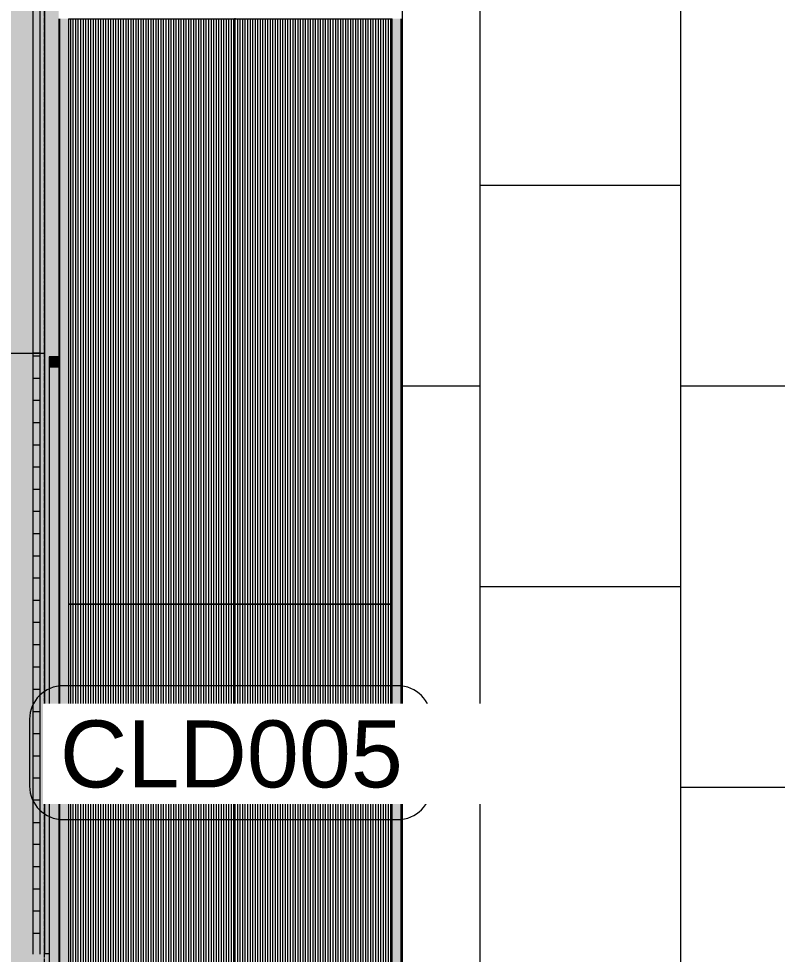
# Model space of a CAD drawing. Header units: millimetres. Extents: x -4612930 to -4329258, y -1064 to 30311.
# Drawn here: x -4386666 to -4382132, y 9007 to 14600 of the extents above; entities that cross this region are included whole.
import ezdxf

# ---------------------------------------------------------------- set-up
doc = ezdxf.new("R2010")
doc.units = ezdxf.units.MM
doc.linetypes.add('Grid Line', pattern=[21, 12, -3, 3, -3])
for name, color, linetype, lineweight in [('A-GENM', 13, 'Continuous', 5), ('A-GLAZ-CURT', 52, 'Continuous', 5), ('A-GLAZ-CWMG', 51, 'Continuous', 5), ('A-WALL', 113, 'Continuous', 5), ('A-WALL-IDEN', 211, 'Continuous', 5), ('A-WALL-PATT', 111, 'Continuous', 5), ('S-GRID', 1, 'Continuous', 5)]:
    doc.layers.add(name, color=color, linetype=linetype, lineweight=lineweight)
doc.styles.add('Arial_1', font='arial.ttf', dxfattribs={"height": 400})

# ---------------------------------------------------------------- blocks, each defined once
blk = doc.blocks.new('Generic Models 20 - Generic Models 13-2246191-NORTH EAST')
at = {"layer": 'A-GENM'}
blk.add_hatch(color=256, dxfattribs=at).paths.add_polyline_path([(4312656.9, 12600), (4312683.2, 12600), (4312681.7, 15902.2), (4312463.3, 15900), (4312463.3, 12600)])
h = blk.add_hatch(color=256, dxfattribs=at)
h.paths.add_polyline_path([(4312527.3, 7600), (4312463.3, 7603.4), (4312463.3, 7600)])
h.paths.add_polyline_path([(4312567.3, 7600), (4312567.3, 7718.5), (4312527.3, 7718.5), (4312529.3, 7600)])
h.paths.add_polyline_path([(4312567.3, 7720.5), (4312567.3, 9006.8), (4312683.2, 9006.8), (4312682.3, 12600), (4312463.3, 12600), (4312463.3, 7923.8), (4312527.3, 7920.4), (4312529.3, 7720.5)])
for p, q in [((4312463.3, 12600), (4312463.3, 15902.2)), ((4312463.3, 15902.2), (4312683.2, 15902.2)), ((4312683.2, 15902.2), (4312683.2, 12600)), ((4312404.3, 13042.4), (4312404.3, 15445.3)), ((4312463.3, 15445.3), (4312404.3, 15445.3)), ((4312463.3, 13042.4), (4312404.3, 13042.4)), ((4312463.3, 7923.8), (4312463.3, 12600)), ((4312463.3, 12600), (4312683.2, 12600)), ((4312683.2, 12600), (4312683.2, 9006.8)), ((4312463.3, 7600), (4312463.3, 7603.4)), ((4312463.3, 7600), (4312567.3, 7600)), ((4312463.3, 7600), (4312567.3, 7600)), ((4312463.3, 7600), (4312567.3, 7600))]:
    blk.add_line(p, q, dxfattribs=at)
blk = doc.blocks.new('Rectangular Mullion - Frame_Framed Facade_Danpal_DPANMF BT2-2900060-NORTH EAST')
at = {"layer": 'A-GLAZ-CWMG'}
blk.add_hatch(color=256, dxfattribs=at).paths.add_polyline_path([(4312710.3, 12519.2), (4312766.8, 12519.2), (4312767.3, 12579.2), (4312710.3, 12579.2), (4312710.3, 12558.6)])
for p, q in [((4312767.3, 12579.2), (4312710.3, 12579.2)), ((4312710.3, 12579.2), (4312710.3, 12519.2)), ((4312766.8, 12519.2), (4312766.8, 12565.9)), ((4312710.3, 12519.2), (4312766.8, 12519.2))]:
    blk.add_line(p, q, dxfattribs=at)
blk = doc.blocks.new('Rectangular Mullion - Frame_Framed Facade_Danpal_DPANMF BT2-2872312-NORTH EAST')
at = {"layer": 'A-GLAZ-CWMG'}
h = blk.add_hatch(color=256, dxfattribs=at)
h.paths.add_polyline_path([(4312714.4, 7610), (4312767.3, 7610.5), (4312767.3, 7769.9), (4312710.3, 7722.7), (4312710.3, 7610)])
h.paths.add_polyline_path([(4312710.3, 7727.9), (4312767.3, 7772.4), (4312767.3, 11110), (4312710.3, 11110), (4312710.3, 7779.9)])
for p, q in [((4312710.3, 11110), (4312710.3, 7727.8)), ((4312710.3, 7725.4), (4312710.3, 7610))]:
    blk.add_line(p, q, dxfattribs=at)
blk = doc.blocks.new('MulticellPanel_Polycarbonate_Danpal_1040w - Grey-2900074-NORTH EAST')
at = {"layer": 'A-GENM'}
h = blk.add_hatch(dxfattribs=at)
h.set_pattern_fill('FP_304', color=256, style=0, pattern_type=2)
h.set_pattern_definition([(90, (4312769.773, 11837.94), (15, -9e-16), [])])
h.paths.add_polyline_path([(4312766.8, 12519.2), (4312767.3, 12519.2), (4312766.8, 12523)])
blk = doc.blocks.new('Rectangular Mullion - Frame_Framed Facade_Danpal_DPANMF BT2-2873227-NORTH EAST')
at = {"layer": 'A-GLAZ-CWMG'}
blk.add_hatch(color=256, dxfattribs=at).paths.add_polyline_path([(4312710.3, 11110), (4312767.3, 11110), (4312767.3, 12519.2), (4312710.3, 12519.2), (4312710.3, 11132.1)])
for q in [(4312767.3, 12519.2), (4312710.3, 11110)]:
    blk.add_line((4312710.3, 12519.2), q, dxfattribs=at)
blk = doc.blocks.new('FP_451-NORTH EAST')
at = {"layer": 'A-GENM'}
blk.add_line((4313820.6, 11100), (4313820.6, 7600), dxfattribs=at)
blk = doc.blocks.new('MulticellPanel_Polycarbonate_Danpal_1040w - Grey-2900079-NORTH EAST')
at = {"layer": 'A-GENM'}
h = blk.add_hatch(dxfattribs=at)
h.set_pattern_fill('FP_307', color=256, style=0, pattern_type=2)
h.set_pattern_definition([(90, (4314313.645, 9350), (15, -9e-16), [])])
h.paths.add_polyline_path([(4313823.6, 7600), (4314761.1, 7600), (4314761.1, 11100), (4313823.6, 11100), (4313823.6, 7637.3)])
for p, q in [((4313823.6, 11100), (4313820.6, 11100)), ((4313823.6, 11100), (4314761.1, 11100)), ((4313820.6, 7600), (4313823.6, 7600)), ((4314761.1, 7600), (4313823.6, 7600))]:
    blk.add_line(p, q, dxfattribs=at)
blk.add_blockref('FP_451-NORTH EAST', (0, 0), dxfattribs=at)
blk = doc.blocks.new('MulticellPanel_Polycarbonate_Danpal_1040w - Grey-V452-NORTH EAST')
at = {"layer": 'A-GENM'}
h = blk.add_hatch(dxfattribs=at)
h.set_pattern_fill('FP_308', color=256, style=0, pattern_type=2)
h.set_pattern_definition([(90, (4313300.591, 9350), (15, -9e-16), [])])
h.paths.add_polyline_path([(4312826.2, 7600), (4313817.6, 7600), (4313817.6, 11100), (4312826.2, 11100), (4312826.2, 7601.6)])
for p, q in [((4312826.2, 11100), (4313817.6, 11100)), ((4313820.6, 11100), (4313817.6, 11100)), ((4313817.6, 7600), (4312826.2, 7600)), ((4313817.6, 7600), (4313820.6, 7600))]:
    blk.add_line(p, q, dxfattribs=at)
blk = doc.blocks.new('Rectangular Mullion - Frame_Framed Facade_Danpal_DPANMF BT2-V453-NORTH EAST')
at = {"layer": 'A-GLAZ-CWMG'}
for points in [[(4312772.8, 7600), (4312771.9, 11100), (4312767.3, 11100), (4312767.3, 7600), (4312771.9, 7600)], [(4312782.3, 7600), (4312826.2, 7601.6), (4312826.2, 11100), (4312772.8, 11100), (4312772.8, 7600)]]:
    blk.add_hatch(color=256, dxfattribs=at).paths.add_polyline_path(points)
for p, q in [((4312767.3, 11100), (4312767.3, 7600)), ((4312772.8, 11100), (4312772.8, 7600)), ((4312826.2, 11100), (4312826.2, 7600))]:
    blk.add_line(p, q, dxfattribs=at)
blk = doc.blocks.new('Rectangular Mullion - Frame_Framed Facade_Danpal_DPANMF BT1-2872322-NORTH EAST')
at = {"layer": 'A-GLAZ-CWMG'}
for points in [[(4314761.1, 7600), (4314814.5, 7600), (4314814.5, 11100), (4314761.1, 11100), (4314761.1, 7779.9)], [(4314820, 7600), (4314820, 11100), (4314814.5, 11100), (4314814.5, 7600)]]:
    blk.add_hatch(color=256, dxfattribs=at).paths.add_polyline_path(points)
for p, q in [((4314761.1, 7600), (4314761.1, 11100)), ((4314814.5, 7600), (4314814.5, 11100))]:
    blk.add_line(p, q, dxfattribs=at)
blk = doc.blocks.new('Wall Tag - Wall Tag 12W-1876942-NORTH EAST')
at = {"layer": 'A-WALL-IDEN'}
for p, q in [((4310959.9, 14465.5), (4308959.9, 14465.5)), ((4308759.9, 14265.5), (4308759.9, 13865.5)), ((4311159.9, 13865.5), (4311159.9, 14265.5)), ((4308959.9, 13665.5), (4310959.9, 13665.5))]:
    blk.add_line(p, q, dxfattribs=at)
for centre, start, end in [((4308959.9, 14265.5), 90, 180), ((4310959.9, 14265.5), 360, 90), ((4308959.9, 13865.5), 180, 270), ((4310959.9, 13865.5), 270, 0)]:
    blk.add_arc(centre, 200, start, end, dxfattribs=at)

msp = doc.modelspace()

# ---------------------------------------------------------------- hatches: boundary and pattern name
at = {"layer": 'A-WALL'}
h = msp.add_hatch(color=256, dxfattribs=at)
h.paths.add_polyline_path([(-4386483.6, 9010.5), (-4386483.6, 12579.2), (-4386426.6, 12579.2), (-4386426.6, 14943.5), (-4386474, 14943.5), (-4386474, 15093.5), (-4386426.6, 15093.5), (-4386426.6, 15438.2), (-4386450.5, 15437), (-4386469.6, 15656.6), (-4386510.7, 15656.6), (-4386510.7, 9010.5)])
h.paths.add_polyline_path([(-4386492.1, 15661.6), (-4386470, 15661.6), (-4386490, 15891.3), (-4386473.7, 15895.3), (-4386429.3, 15900), (-4386510.7, 15899.9), (-4386510.7, 15661.6), (-4386496.1, 15661.6)])
msp.add_hatch(color=256, dxfattribs=at).paths.add_polyline_path([(-4386511.6, 7600), (-4386483.6, 7600), (-4386483.6, 7725.4), (-4386483.6, 7727.9), (-4386483.6, 9010.5), (-4386510.7, 9010.5), (-4386511.6, 9006.8), (-4386626.6, 9006.8), (-4386626.6, 7720.5), (-4386626.6, 7718.5), (-4386626.6, 7600), (-4386531.3, 7600)])
at = {"layer": 'A-WALL-PATT'}
h = msp.add_hatch(dxfattribs=at)
h.set_pattern_fill('FP_252', color=256, style=0, pattern_type=2)
h.set_pattern_definition([(90, (-4347911.6, 7600), (-6000, 4e-13), [1200, -1200]), (90, (-4346711.6, 7600), (-6000, 4e-13), [1200, -1200]), (90, (-4345511.6, 7600), (-6000, 4e-13), [1200, -1200]), (90, (-4346711.6, 8800), (-6000, 4e-13), [1200, -1200]), (90, (-4345511.6, 8800), (-6000, 4e-13), [1200, -1200]), (180, (-4346711.6, 8800), (-3e-13, -2400), [1200, -4800]), (180, (-4345511.6, 10000), (-3e-13, -2400), [1200, -4800]), (90, (-4345511.6, 7600), (-6000, 4e-13), [1200, -1200]), (90, (-4344311.6, 7600), (-6000, 4e-13), [1200, -1200]), (90, (-4343711.6, 7600), (-6000, 4e-13), [1200, -1200]), (90, (-4344311.6, 8800), (-6000, 4e-13), [1200, -1200]), (90, (-4343711.6, 8800), (-6000, 4e-13), [1200, -1200]), (180, (-4344311.6, 8800), (-3e-13, -2400), [1200, -4800]), (180, (-4343711.6, 10000), (-3e-13, -2400), [600, -5400]), (90, (-4348511.6, 7600), (-6000, 4e-13), [1200, -1200]), (90, (-4347911.6, 7600), (-6000, 4e-13), [1200, -1200]), (90, (-4348511.6, 8800), (-6000, 4e-13), [1200, -1200]), (90, (-4347911.6, 8800), (-6000, 4e-13), [1200, -1200]), (180, (-4348511.6, 8800), (-3e-13, -2400), [1200, -4800]), (180, (-4347911.6, 10000), (-3e-13, -2400), [600, -5400]), (90, (-4347911.6, 7600), (-6000, 4e-13), [1200, -1200]), (90, (-4349711.6, 7600), (-6000, 4e-13), [1200, -1200])])
h.paths.add_polyline_path([(-4384373.9, 7600), (-4349711.6, 7600), (-4349713.9, 15692.6), (-4366552.6, 17165.7), (-4366552.7, 17165.8), (-4366622.4, 17170.9), (-4384373.9, 15617.8), (-4384373.9, 7779.9)])
h.paths.add_polyline_path([(-4352856.7, 7650), (-4353856.7, 7650), (-4353887.6, 7654.9), (-4353915.4, 7669.1), (-4353937.6, 7691.2), (-4353951.8, 7719.1), (-4353956.7, 7750), (-4353956.7, 8750), (-4353951.8, 8780.9), (-4353937.6, 8808.8), (-4353915.4, 8830.9), (-4353887.6, 8845.1), (-4353856.5, 8850), (-4352856.7, 8850), (-4352825.8, 8845.1), (-4352797.9, 8830.9), (-4352775.8, 8808.8), (-4352761.6, 8780.9), (-4352756.7, 8750), (-4352756.7, 7750), (-4352761.6, 7719.1), (-4352775.8, 7691.2), (-4352797.9, 7669.1), (-4352825.8, 7654.9)])
h.paths.add_polyline_path([(-4361356.7, 7650), (-4362356.7, 7650), (-4362387.6, 7654.9), (-4362415.4, 7669.1), (-4362437.6, 7691.2), (-4362451.8, 7719.1), (-4362456.7, 7750), (-4362456.7, 8750), (-4362451.8, 8780.9), (-4362437.6, 8808.8), (-4362415.4, 8830.9), (-4362387.6, 8845.1), (-4362356.7, 8850), (-4361356.7, 8850), (-4361325.8, 8845.1), (-4361297.9, 8830.9), (-4361275.8, 8808.8), (-4361261.6, 8780.9), (-4361256.7, 8750), (-4361256.7, 7750), (-4361261.6, 7719.1), (-4361275.8, 7691.2), (-4361297.9, 7669.1), (-4361325.8, 7654.9)])

# ---------------------------------------------------------------- linework, layer by layer
at = {"layer": 'A-WALL'}
for p, q in [((-4386579.1, 12600), (-4386579.1, 15900)), ((-4386539.1, 15700.3), (-4386539.1, 12600)), ((-4384373.9, 15617.8), (-4384373.9, 7600)), ((-4386579.1, 12582.2), (-4386579.1, 12600)), ((-4386539.1, 12600), (-4386579.1, 12600)), ((-4386539.1, 12600), (-4386539.1, 11918.6)), ((-4386539.1, 12582.2), (-4386579.1, 12582.2)), ((-4386579.1, 11520.5), (-4386579.1, 12582.2)), ((-4386539.1, 12449.5), (-4386579.1, 12449.5)), ((-4386539.1, 12316.8), (-4386579.1, 12316.8)), ((-4386539.1, 12184.1), (-4386579.1, 12184.1)), ((-4386539.1, 12051.4), (-4386579.1, 12051.4)), ((-4386539.1, 11918.6), (-4386579.1, 11918.6)), ((-4386539.1, 11918.6), (-4386539.1, 11387.8)), ((-4386539.1, 11785.9), (-4386579.1, 11785.9)), ((-4386539.1, 11653.2), (-4386579.1, 11653.2)), ((-4386539.1, 11520.5), (-4386579.1, 11520.5)), ((-4386579.1, 11387.8), (-4386579.1, 11520.5)), ((-4386539.1, 11387.8), (-4386579.1, 11387.8)), ((-4386579.1, 10724.2), (-4386579.1, 11387.8)), ((-4386539.1, 11387.8), (-4386539.1, 10989.6)), ((-4386539.1, 11255.1), (-4386579.1, 11255.1)), ((-4386539.1, 11122.3), (-4386579.1, 11122.3)), ((-4386539.1, 10989.6), (-4386579.1, 10989.6)), ((-4386539.1, 10989.6), (-4386539.1, 10724.2)), ((-4386539.1, 10856.9), (-4386579.1, 10856.9)), ((-4386539.1, 10724.2), (-4386579.1, 10724.2)), ((-4386579.1, 10326), (-4386579.1, 10724.2)), ((-4386539.1, 10724.2), (-4386539.1, 9927.9)), ((-4386579.1, 10591.5), (-4386539.1, 10591.5)), ((-4386579.1, 10458.7), (-4386539.1, 10458.7)), ((-4386579.1, 10193.3), (-4386579.1, 10326)), ((-4386579.1, 10326), (-4386539.1, 10326)), ((-4386579.1, 10193.3), (-4386539.1, 10193.3)), ((-4386579.1, 9927.9), (-4386579.1, 10193.3)), ((-4386539.1, 10193.3), (-4386539.1, 10193.3)), ((-4386539.1, 10060.6), (-4386579.1, 10060.6)), ((-4386539.1, 9927.9), (-4386579.1, 9927.9)), ((-4386579.1, 9662.4), (-4386579.1, 9927.9)), ((-4386539.1, 9927.9), (-4386539.1, 9397)), ((-4386579.1, 9795.1), (-4386539.1, 9795.1)), ((-4386539.1, 9795.1), (-4386539.1, 9795.1)), ((-4386539.1, 9662.4), (-4386579.1, 9662.4)), ((-4386579.1, 9006.8), (-4386579.1, 9662.4)), ((-4386539.1, 9529.7), (-4386579.1, 9529.7)), ((-4386539.1, 9397), (-4386579.1, 9397)), ((-4386539.1, 9397), (-4386539.1, 9006.8)), ((-4386539.1, 9264.3), (-4386579.1, 9264.3)), ((-4386539.1, 9131.5), (-4386579.1, 9131.5)), ((-4386483.6, 9010.5), (-4386510.7, 9010.5))]:
    msp.add_line(p, q, dxfattribs=at)
at = {"layer": 'S-GRID', "linetype": 'Grid Line'}
msp.add_line((-4386511.6, -610), (-4386511.6, 25305.5), dxfattribs=at)

# ---------------------------------------------------------------- block references
at = {"layer": 'A-GENM'}
msp.add_blockref('Generic Models 20 - Generic Models 13-2246191-NORTH EAST', (-8699193.9, 0), dxfattribs=at)
at = {"layer": 'A-GLAZ-CURT'}
for name, p in [('MulticellPanel_Polycarbonate_Danpal_1040w - Grey-V452-NORTH EAST', (-8699193.9, 3500)), ('MulticellPanel_Polycarbonate_Danpal_1040w - Grey-2900079-NORTH EAST', (-8699193.9, 3500)), ('MulticellPanel_Polycarbonate_Danpal_1040w - Grey-2900074-NORTH EAST', (-8699193.9, 0)), ('MulticellPanel_Polycarbonate_Danpal_1040w - Grey-V452-NORTH EAST', (-8699193.9, 0)), ('MulticellPanel_Polycarbonate_Danpal_1040w - Grey-2900079-NORTH EAST', (-8699193.9, 0))]:
    msp.add_blockref(name, p, dxfattribs=at)
at = {"layer": 'A-GLAZ-CWMG'}
for name, p in [('Rectangular Mullion - Frame_Framed Facade_Danpal_DPANMF BT2-V453-NORTH EAST', (-8699193.9, 3500)), ('Rectangular Mullion - Frame_Framed Facade_Danpal_DPANMF BT1-2872322-NORTH EAST', (-8699193.9, 3500)), ('Rectangular Mullion - Frame_Framed Facade_Danpal_DPANMF BT2-2900060-NORTH EAST', (-8699193.9, 0)), ('Rectangular Mullion - Frame_Framed Facade_Danpal_DPANMF BT2-2873227-NORTH EAST', (-8699193.9, 0)), ('Rectangular Mullion - Frame_Framed Facade_Danpal_DPANMF BT2-2872312-NORTH EAST', (-8699193.9, 0)), ('Rectangular Mullion - Frame_Framed Facade_Danpal_DPANMF BT2-V453-NORTH EAST', (-8699193.9, 0)), ('Rectangular Mullion - Frame_Framed Facade_Danpal_DPANMF BT1-2872322-NORTH EAST', (-8699193.9, 0))]:
    msp.add_blockref(name, p, dxfattribs=at)
at = {"layer": 'A-WALL-IDEN'}
msp.add_blockref('Wall Tag - Wall Tag 12W-1876942-NORTH EAST', (-8695360.2, -3853.2), dxfattribs=at)

# ---------------------------------------------------------------- next in the draw order: texts
at = {"layer": 'A-WALL-IDEN', "insert": (-4386419.9, 10404.7), "char_height": 400, "width": 2533.332, "attachment_point": 1, "style": 'Arial_1', "bg_fill": 3, "box_fill_scale": 1.25, "bg_fill_color": 256, "bg_fill_true_color": 13158600, "bg_fill_transparency": 0}
msp.add_mtext('CLD005', dxfattribs=at)

doc.saveas('drawing.dxf')
